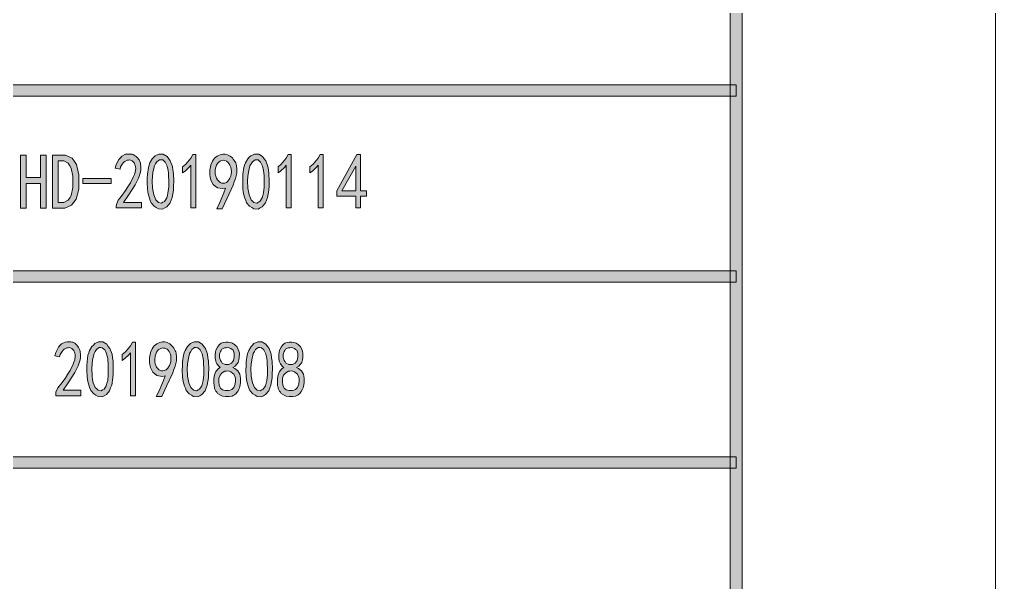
# Model space of a CAD drawing. Header units: millimetres. Extents: x 805 to 6044844, y 120 to 7887884.
# Drawn here: x 6039199 to 6044844, y 7805423 to 7808677 of the extents above; entities that cross this region are included whole.
import ezdxf

# ---------------------------------------------------------------- set-up
doc = ezdxf.new("R2010")
doc.units = ezdxf.units.MM

msp = doc.modelspace()

# ---------------------------------------------------------------- hatches: boundary and pattern name
h = msp.add_hatch(color=0)
h.dxf.hatch_style = 2
h.paths.add_polyline_path([(6043378.9, 7800256.9), (6043309.1, 7800327.2), (6043309.1, 7886349.6), (6043378.9, 7886419.9)])
h = msp.add_hatch(color=0)
h.dxf.hatch_style = 2
h.paths.add_polyline_path([(6043344, 7808299.1), (6043344, 7808234.1), (6035838.5, 7808234.1), (6035838.5, 7808299.1)])
h = msp.add_hatch(color=0)
h.dxf.hatch_style = 2
h.paths.add_polyline_path([(6039353.3, 7807585.8), (6039320, 7807585.8), (6039320, 7807729.7), (6039238.4, 7807729.7), (6039238.4, 7807585.8), (6039205.1, 7807585.8), (6039205.1, 7807892.8), (6039238.4, 7807892.8), (6039238.4, 7807763.5), (6039320, 7807763.5), (6039320, 7807892.8), (6039353.3, 7807892.8)])
h = msp.add_hatch(color=0)
h.paths.add_polyline_path([(6039541.6, 7807738.3), (6039541.6, 7807696.9), (6039527.7, 7807638.4), (6039513.7, 7807620.7), (6039499.2, 7807603), (6039461.7, 7807585.8), (6039438, 7807585.8), (6039389.2, 7807585.8), (6039389.2, 7807892.8), (6039438, 7807892.8), (6039464.3, 7807892.8), (6039503.5, 7807875.1), (6039516.4, 7807856.9), (6039528.7, 7807839.1), (6039541.6, 7807779.6)])
h.paths.add_polyline_path([(6039507.3, 7807738.3), (6039507.3, 7807771.5), (6039498.2, 7807818.2), (6039489.6, 7807831.6), (6039481, 7807845.6), (6039455.2, 7807859), (6039438, 7807859), (6039421.9, 7807859), (6039421.9, 7807619.6), (6039438, 7807619.6), (6039455.2, 7807619.6), (6039481, 7807633.1), (6039489.6, 7807645.9), (6039498.2, 7807658.8), (6039507.3, 7807705)])
h = msp.add_hatch(color=0)
h.dxf.hatch_style = 2
h.paths.add_polyline_path([(6039758.4, 7807594.4), (6039759.5, 7807607.8), (6039769.2, 7807632.5), (6039778.8, 7807643.3), (6039788, 7807654), (6039812.1, 7807687.8), (6039826.1, 7807710.3), (6039840.6, 7807733.4), (6039859.3, 7807768.8), (6039863.6, 7807781.7), (6039867.9, 7807794.1), (6039871.1, 7807815.5), (6039870.1, 7807824.7), (6039869, 7807833.8), (6039862, 7807848.3), (6039856.7, 7807854.2), (6039850.8, 7807860.1), (6039837.3, 7807864.9), (6039829.8, 7807864.4), (6039822.3, 7807863.3), (6039807.8, 7807856.3), (6039800.8, 7807849.9), (6039794.4, 7807843.4), (6039783.7, 7807824.7), (6039780.4, 7807812.3), (6039753.1, 7807817.7), (6039758.4, 7807838.1), (6039773.5, 7807868.1), (6039782.6, 7807877.8), (6039791.2, 7807886.9), (6039812.6, 7807897.6), (6039825, 7807898.2), (6039832, 7807899.3), (6039844.9, 7807898.7), (6039850.8, 7807897.6), (6039856.7, 7807896), (6039868.5, 7807889.6), (6039874.4, 7807884.8), (6039880.3, 7807879.9), (6039890.5, 7807864.9), (6039894.8, 7807855.2), (6039898.5, 7807845.6), (6039901.2, 7807821.4), (6039900.1, 7807807.5), (6039899.1, 7807793.5), (6039888.3, 7807760.3), (6039878.1, 7807740.9), (6039867.9, 7807721.6), (6039829.3, 7807661), (6039800.3, 7807619.6), (6039903.9, 7807619.6), (6039903.9, 7807587.4), (6039758.4, 7807587.4)])
h = msp.add_hatch(color=0)
h.paths.add_polyline_path([(6039938.2, 7807759.2), (6039939.3, 7807782.8), (6039944.7, 7807820.4), (6039949, 7807834.3), (6039953.8, 7807848.3), (6039967.2, 7807871.3), (6039975.8, 7807880.5), (6039984.4, 7807889.6), (6040005.9, 7807898.2), (6040018.2, 7807898.2), (6040030.5, 7807898.2), (6040052.5, 7807885.3), (6040062.2, 7807872.4), (6040071.3, 7807859), (6040083.7, 7807826.3), (6040086.4, 7807806.9), (6040089.6, 7807787.1), (6040091.2, 7807741.5), (6040090.1, 7807715.7), (6040089, 7807690.5), (6040082.1, 7807648.6), (6040075.6, 7807632.5), (6040069.7, 7807616.4), (6040051.5, 7807593.9), (6040039.1, 7807587.4), (6040026.8, 7807581), (6040002.6, 7807582.6), (6039990.3, 7807590.1), (6039977.9, 7807597.6), (6039960.8, 7807618), (6039955.4, 7807630.4), (6039950.6, 7807643.3), (6039943.6, 7807669.6), (6039941.5, 7807683.5), (6039939.3, 7807697.5), (6039937.7, 7807735)])
h.paths.add_polyline_path([(6039968.8, 7807769.9), (6039966.7, 7807745.2), (6039967.7, 7807701.2), (6039971.5, 7807681.9), (6039975.3, 7807662.6), (6039987.1, 7807635.2), (6039995.1, 7807627.2), (6040003.7, 7807619.1), (6040020.3, 7807615.9), (6040028.9, 7807620.7), (6040037.5, 7807625.5), (6040050.4, 7807645.4), (6040054.2, 7807660.4), (6040057.9, 7807674.9), (6040062.2, 7807707.7), (6040062.2, 7807724.8), (6040062.2, 7807742.5), (6040061.1, 7807774.2), (6040060.1, 7807788.7), (6040059, 7807803.2), (6040052.5, 7807829), (6040047.2, 7807840.8), (6040041.8, 7807852.6), (6040027.3, 7807864.9), (6040018.2, 7807864.9), (6040009.1, 7807865.4), (6039993.5, 7807854.2), (6039986.5, 7807842.9), (6039979.6, 7807831.1), (6039971, 7807794.6)])
h = msp.add_hatch(color=0)
h.dxf.hatch_style = 2
h.paths.add_polyline_path([(6040189.9, 7807835.4), (6040180.8, 7807823.6), (6040157.2, 7807801), (6040142.7, 7807790.3), (6040142.7, 7807824.7), (6040160.4, 7807839.7), (6040189.9, 7807875.6), (6040201.7, 7807896.6), (6040218.9, 7807896.6), (6040218.9, 7807587.4), (6040189.9, 7807587.4)])
h = msp.add_hatch(color=0)
h.paths.add_polyline_path([(6040339.7, 7807582.1), (6040355.2, 7807615.4), (6040381, 7807675.5), (6040391.2, 7807702.3), (6040373.5, 7807699.1), (6040343.4, 7807704.4), (6040331.6, 7807714.1), (6040319.8, 7807723.8), (6040305.3, 7807749), (6040302.6, 7807765.6), (6040300.5, 7807781.7), (6040300.5, 7807810.7), (6040303.7, 7807823.6), (6040306.4, 7807837), (6040315.5, 7807858.5), (6040321.4, 7807867.1), (6040327.9, 7807875.6), (6040342.4, 7807887.4), (6040350.9, 7807891.2), (6040359.5, 7807895), (6040375.1, 7807898.2), (6040382.1, 7807898.2), (6040389, 7807898.2), (6040403, 7807895), (6040410, 7807891.2), (6040417, 7807887.4), (6040430.4, 7807876.7), (6040435.7, 7807869.7), (6040441.6, 7807862.2), (6040449.7, 7807847.7), (6040451.8, 7807839.7), (6040454, 7807832.2), (6040456.1, 7807812.3), (6040456.1, 7807800.5), (6040456.1, 7807788.2), (6040448.6, 7807757), (6040441.6, 7807738.3), (6040434.7, 7807719.5), (6040399.2, 7807641.1), (6040371.3, 7807582.1)])
h.paths.add_polyline_path([(6040331.6, 7807783.3), (6040332.7, 7807771.5), (6040340.7, 7807752.2), (6040347.7, 7807744.7), (6040354.2, 7807737.2), (6040369.2, 7807730.2), (6040376.7, 7807731.3), (6040384.8, 7807732.3), (6040397.6, 7807737.7), (6040401.9, 7807742), (6040406.8, 7807746.3), (6040415.9, 7807761.9), (6040420.2, 7807772.6), (6040422.9, 7807786), (6040424.5, 7807809.1), (6040422.9, 7807818.2), (6040421.2, 7807827.9), (6040413.7, 7807843.4), (6040407.8, 7807849.9), (6040401.9, 7807856.3), (6040388.5, 7807862.2), (6040381, 7807862.2), (6040376.7, 7807863.3), (6040366, 7807860.6), (6040359, 7807856.9), (6040352, 7807853.6), (6040341.3, 7807839.1), (6040337.5, 7807828.4), (6040333.2, 7807817.7), (6040330.5, 7807795.1)])
h = msp.add_hatch(color=0)
h.paths.add_polyline_path([(6040490.5, 7807759.2), (6040491, 7807782.8), (6040496.4, 7807820.4), (6040501.2, 7807834.3), (6040506, 7807848.3), (6040519.5, 7807871.3), (6040528, 7807880.5), (6040536.6, 7807889.6), (6040557.6, 7807898.2), (6040570.4, 7807898.2), (6040582.8, 7807898.2), (6040604.8, 7807885.3), (6040614.4, 7807872.4), (6040623.6, 7807859), (6040635.9, 7807826.3), (6040638.6, 7807806.9), (6040641.3, 7807787.1), (6040643.4, 7807741.5), (6040642.4, 7807715.7), (6040641.3, 7807690.5), (6040633.8, 7807648.6), (6040627.9, 7807632.5), (6040622, 7807616.4), (6040603.2, 7807593.9), (6040591.4, 7807587.4), (6040579, 7807581), (6040554.3, 7807582.6), (6040542.5, 7807590.1), (6040530.2, 7807597.6), (6040513, 7807618), (6040507.7, 7807630.4), (6040502.8, 7807643.3), (6040495.3, 7807669.6), (6040493.2, 7807683.5), (6040491, 7807697.5), (6040489.9, 7807735)])
h.paths.add_polyline_path([(6040520.5, 7807769.9), (6040518.4, 7807745.2), (6040520, 7807701.2), (6040523.8, 7807681.9), (6040527, 7807662.6), (6040539.3, 7807635.2), (6040547.4, 7807627.2), (6040555.4, 7807619.1), (6040572.6, 7807615.9), (6040581.2, 7807620.7), (6040589.8, 7807625.5), (6040602.1, 7807645.4), (6040606.4, 7807660.4), (6040610.2, 7807674.9), (6040614.4, 7807707.7), (6040614.4, 7807724.8), (6040614.4, 7807742.5), (6040613.4, 7807774.2), (6040611.8, 7807788.7), (6040610.7, 7807803.2), (6040604.3, 7807829), (6040598.9, 7807840.8), (6040593.5, 7807852.6), (6040579.6, 7807864.9), (6040570.4, 7807864.9), (6040561.3, 7807865.4), (6040545.8, 7807854.2), (6040538.8, 7807842.9), (6040531.8, 7807831.1), (6040522.7, 7807794.6)])
h = msp.add_hatch(color=0)
h.dxf.hatch_style = 2
h.paths.add_polyline_path([(6040742.2, 7807835.4), (6040733.1, 7807823.6), (6040708.9, 7807801), (6040695, 7807790.3), (6040695, 7807824.7), (6040712.7, 7807839.7), (6040742.2, 7807875.6), (6040753.4, 7807896.6), (6040771.2, 7807896.6), (6040771.2, 7807587.4), (6040742.2, 7807587.4)])
h = msp.add_hatch(color=0)
h.dxf.hatch_style = 2
h.paths.add_polyline_path([(6040926.3, 7807835.4), (6040916.6, 7807823.6), (6040893, 7807801), (6040878.5, 7807790.3), (6040878.5, 7807824.7), (6040896.7, 7807839.7), (6040926.3, 7807875.6), (6040937.5, 7807896.6), (6040954.7, 7807896.6), (6040954.7, 7807587.4), (6040926.3, 7807587.4)])
h = msp.add_hatch(color=0)
h.paths.add_polyline_path([(6041144.7, 7807655.6), (6041034.1, 7807655.6), (6041034.1, 7807686.2), (6041150.6, 7807896.6), (6041172.1, 7807896.6), (6041172.1, 7807686.2), (6041206.4, 7807686.2), (6041206.4, 7807655.6), (6041172.1, 7807655.6), (6041172.1, 7807587.4), (6041144.7, 7807587.4)])
h.paths.add_polyline_path([(6041144.7, 7807686.2), (6041144.7, 7807828.4), (6041064.2, 7807686.2)])
h = msp.add_hatch(color=0)
h.dxf.hatch_style = 2
h.paths.add_polyline_path([(6039728.4, 7807729.7), (6039564.7, 7807729.7), (6039564.7, 7807758.1), (6039728.4, 7807758.1)])
h = msp.add_hatch(color=0)
h.dxf.hatch_style = 2
h.paths.add_polyline_path([(6043344, 7807223.6), (6043344, 7807159.2), (6035838.5, 7807159.2), (6035838.5, 7807223.6)])
h = msp.add_hatch(color=0)
h.dxf.hatch_style = 2
h.paths.add_polyline_path([(6039409.6, 7806509.8), (6039410.1, 7806523.2), (6039420.3, 7806547.4), (6039429.5, 7806558.1), (6039439.1, 7806568.8), (6039462.7, 7806602.6), (6039477.2, 7806625.7), (6039491.2, 7806648.3), (6039510, 7806684.2), (6039514.3, 7806696.6), (6039518.5, 7806708.9), (6039521.8, 7806730.9), (6039520.7, 7806739.5), (6039519.6, 7806748.6), (6039513.2, 7806763.6), (6039507.3, 7806769.5), (6039501.4, 7806774.9), (6039488, 7806780.3), (6039480.4, 7806779.2), (6039472.9, 7806778.1), (6039458.4, 7806771.2), (6039452, 7806764.7), (6039445, 7806758.3), (6039434.8, 7806739.5), (6039431.1, 7806727.1), (6039403.7, 7806732.5), (6039409.6, 7806752.9), (6039424.1, 7806783.5), (6039433.2, 7806792.6), (6039442.3, 7806802.3), (6039463.3, 7806812.5), (6039475.6, 7806813.6), (6039482.6, 7806814.1), (6039495.5, 7806813.6), (6039501.4, 7806812.5), (6039507.3, 7806810.9), (6039519.1, 7806805), (6039525, 7806800.1), (6039531.4, 7806794.8), (6039541.1, 7806780.3), (6039545.4, 7806770.1), (6039549.1, 7806760.4), (6039552.4, 7806736.3), (6039551.3, 7806722.9), (6039550.2, 7806708.9), (6039538.9, 7806675.6), (6039528.7, 7806656.3), (6039518.5, 7806637), (6039479.9, 7806576.3), (6039450.9, 7806535), (6039554.5, 7806535), (6039554.5, 7806502.3), (6039409.6, 7806502.3)])
h = msp.add_hatch(color=0)
h.paths.add_polyline_path([(6039589.4, 7806674), (6039589.9, 7806697.6), (6039595.3, 7806735.7), (6039600.1, 7806749.7), (6039604.4, 7806763.6), (6039617.8, 7806786.2), (6039626.4, 7806795.3), (6039635, 7806804.4), (6039656.5, 7806813.6), (6039668.8, 7806813.6), (6039681.7, 7806813.6), (6039703.7, 7806800.1), (6039712.8, 7806787.3), (6039722, 7806774.4), (6039734.3, 7806741.6), (6039737.5, 7806721.8), (6039740.2, 7806701.9), (6039741.8, 7806656.3), (6039740.7, 7806631.1), (6039739.7, 7806605.3), (6039732.7, 7806563.5), (6039726.2, 7806547.4), (6039720.3, 7806531.3), (6039702.1, 7806508.7), (6039689.7, 7806502.3), (6039677.4, 7806496.4), (6039653.3, 7806497.4), (6039640.9, 7806505), (6039628.6, 7806513), (6039611.4, 7806532.9), (6039606.6, 7806545.7), (6039601.2, 7806558.1), (6039594.2, 7806584.4), (6039592.1, 7806598.3), (6039589.9, 7806612.3), (6039588.3, 7806650.4)])
h.paths.add_polyline_path([(6039619.4, 7806684.7), (6039617.3, 7806660.1), (6039618.9, 7806616.1), (6039622.1, 7806596.7), (6039625.9, 7806577.4), (6039637.7, 7806550), (6039645.7, 7806542), (6039654.3, 7806533.9), (6039671, 7806530.7), (6039679.6, 7806535.6), (6039688.1, 7806540.4), (6039701, 7806560.2), (6039704.8, 7806575.3), (6039709.1, 7806590.3), (6039712.8, 7806622.5), (6039712.8, 7806639.7), (6039712.8, 7806657.4), (6039711.8, 7806689.6), (6039710.7, 7806703.5), (6039709.6, 7806718), (6039703.2, 7806744.3), (6039697.8, 7806755.6), (6039692.4, 7806767.4), (6039677.9, 7806779.7), (6039668.8, 7806780.3), (6039660.2, 7806780.8), (6039644.1, 7806769.5), (6039637.2, 7806757.7), (6039630.7, 7806745.9), (6039621.6, 7806709.4)])
h = msp.add_hatch(color=0)
h.dxf.hatch_style = 2
h.paths.add_polyline_path([(6039840.6, 7806750.2), (6039831.4, 7806739), (6039807.8, 7806716.4), (6039793.3, 7806705.7), (6039793.3, 7806739.5), (6039811.6, 7806755.1), (6039840.6, 7806791), (6039852.4, 7806811.4), (6039869.5, 7806811.4), (6039869.5, 7806502.3), (6039840.6, 7806502.3)])
h = msp.add_hatch(color=0)
h.paths.add_polyline_path([(6039990.3, 7806496.9), (6040006.4, 7806530.2), (6040032.2, 7806590.3), (6040042.3, 7806617.7), (6040024.1, 7806613.9), (6039994, 7806619.8), (6039982.2, 7806628.9), (6039970.4, 7806638.6), (6039955.9, 7806664.4), (6039953.8, 7806680.5), (6039951.1, 7806696.6), (6039951.6, 7806725.5), (6039954.3, 7806739), (6039957, 7806751.8), (6039966.1, 7806773.3), (6039972.6, 7806781.9), (6039978.5, 7806790.5), (6039993, 7806802.8), (6040002.1, 7806806), (6040010.7, 7806809.8), (6040025.7, 7806813.6), (6040032.7, 7806813.6), (6040039.7, 7806813.6), (6040053.6, 7806809.8), (6040060.6, 7806806), (6040068.1, 7806802.8), (6040081, 7806791.5), (6040086.9, 7806784.6), (6040092.3, 7806777.6), (6040100.3, 7806762.6), (6040102.5, 7806755.1), (6040104.6, 7806747.5), (6040106.7, 7806727.7), (6040106.7, 7806715.3), (6040106.7, 7806703.5), (6040099.8, 7806672.4), (6040092.3, 7806653.6), (6040085.3, 7806634.3), (6040049.9, 7806556.5), (6040022, 7806496.9)])
h.paths.add_polyline_path([(6039982.2, 7806698.2), (6039983.3, 7806686.9), (6039991.4, 7806667.6), (6039998.3, 7806659.5), (6040005.3, 7806652), (6040019.8, 7806645.6), (6040027.9, 7806646.1), (6040035.4, 7806647.2), (6040048.3, 7806652.5), (6040053.1, 7806656.8), (6040057.4, 7806661.7), (6040066.5, 7806676.7), (6040070.8, 7806687.4), (6040073.5, 7806700.8), (6040075.1, 7806723.9), (6040073.5, 7806733.6), (6040072.4, 7806742.7), (6040064.9, 7806758.3), (6040058.4, 7806764.7), (6040052.5, 7806771.2), (6040039.1, 7806777.6), (6040032.2, 7806777.6), (6040027.9, 7806778.1), (6040016.6, 7806775.4), (6040009.6, 7806772.2), (6040003.2, 7806768.5), (6039991.9, 7806754), (6039988.1, 7806743.2), (6039984.4, 7806732.5), (6039981.2, 7806710)])
h = msp.add_hatch(color=0)
h.paths.add_polyline_path([(6040141.1, 7806674), (6040142.2, 7806697.6), (6040147.5, 7806735.7), (6040151.8, 7806749.7), (6040156.7, 7806763.6), (6040170.1, 7806786.2), (6040178.7, 7806795.3), (6040187.3, 7806804.4), (6040208.7, 7806813.6), (6040221.1, 7806813.6), (6040233.9, 7806813.6), (6040255.4, 7806800.1), (6040265.1, 7806787.3), (6040274.2, 7806774.4), (6040286.5, 7806741.6), (6040289.2, 7806721.8), (6040292.4, 7806701.9), (6040294.1, 7806656.3), (6040293, 7806631.1), (6040291.9, 7806605.3), (6040284.9, 7806563.5), (6040278.5, 7806547.4), (6040272.6, 7806531.3), (6040254.3, 7806508.7), (6040242, 7806502.3), (6040229.6, 7806496.4), (6040205.5, 7806497.4), (6040193.2, 7806505), (6040180.8, 7806513), (6040163.6, 7806532.9), (6040158.8, 7806545.7), (6040153.4, 7806558.1), (6040146.5, 7806584.4), (6040144.3, 7806598.3), (6040142.2, 7806612.3), (6040140.6, 7806650.4)])
h.paths.add_polyline_path([(6040171.7, 7806684.7), (6040169.5, 7806660.1), (6040170.6, 7806616.1), (6040174.4, 7806596.7), (6040178.1, 7806577.4), (6040189.9, 7806550), (6040198, 7806542), (6040206.6, 7806533.9), (6040223.2, 7806530.7), (6040231.8, 7806535.6), (6040240.4, 7806540.4), (6040253.3, 7806560.2), (6040257, 7806575.3), (6040260.8, 7806590.3), (6040265.1, 7806622.5), (6040265.1, 7806639.7), (6040265.1, 7806657.4), (6040264, 7806689.6), (6040262.9, 7806703.5), (6040261.9, 7806718), (6040255.4, 7806744.3), (6040250, 7806755.6), (6040244.7, 7806767.4), (6040230.2, 7806779.7), (6040221.1, 7806780.3), (6040211.9, 7806780.8), (6040196.4, 7806769.5), (6040189.4, 7806757.7), (6040182.4, 7806745.9), (6040173.8, 7806709.4)])
h = msp.add_hatch(color=0)
h.paths.add_polyline_path([(6040322.5, 7806590.3), (6040322.5, 7806601), (6040326.8, 7806622.5), (6040331.1, 7806632.7), (6040335.4, 7806642.9), (6040349.9, 7806659.5), (6040360.1, 7806666), (6040351.5, 7806672.4), (6040339.7, 7806686.4), (6040337, 7806693.9), (6040333.8, 7806701.4), (6040330.5, 7806719.1), (6040330.5, 7806728.8), (6040330, 7806739), (6040332.2, 7806755.6), (6040334.8, 7806763.1), (6040337, 7806770.1), (6040344.5, 7806783.5), (6040349.9, 7806789.9), (6040354.7, 7806796.4), (6040366, 7806805), (6040371.9, 7806807.1), (6040378.3, 7806809.3), (6040391.7, 7806811.4), (6040398.7, 7806811.4), (6040405.7, 7806811.4), (6040418.6, 7806809.8), (6040424.5, 7806808.2), (6040430.4, 7806806), (6040442.7, 7806798.5), (6040449.2, 7806792.6), (6040455.6, 7806786.7), (6040464.7, 7806770.1), (6040467.9, 7806759.3), (6040470.6, 7806748.6), (6040470.1, 7806723.4), (6040466.9, 7806708.9), (6040463.6, 7806694.9), (6040447, 7806672.4), (6040433.1, 7806664.4), (6040445.4, 7806659.5), (6040462.6, 7806645.6), (6040467.9, 7806636.4), (6040472.8, 7806626.8), (6040477.6, 7806603.7), (6040477.6, 7806590.3), (6040477.6, 7806576.9), (6040474.4, 7806555.4), (6040471.2, 7806547.4), (6040467.9, 7806539.3), (6040461, 7806525.9), (6040456.7, 7806520.5), (6040452.9, 7806515.2), (6040442.2, 7806506.6), (6040435.2, 7806503.4), (6040428.8, 7806500.1), (6040411, 7806496.9), (6040400.9, 7806496.9), (6040390.7, 7806496.9), (6040372.4, 7806500.1), (6040364.9, 7806503.4), (6040357.4, 7806506.6), (6040344.5, 7806515.7), (6040339.7, 7806522.1), (6040334.8, 7806528.6), (6040327.9, 7806543.1), (6040326.3, 7806551.7), (6040324.1, 7806560.2), (6040322.5, 7806579.6)])
h.paths.add_polyline_path([(6040352, 7806592.4), (6040351.5, 7806581.7), (6040354.7, 7806562.4), (6040357.9, 7806554.3), (6040361.1, 7806546.3), (6040372.9, 7806536.1), (6040381.5, 7806533.9), (6040390.1, 7806531.8), (6040407.8, 7806532.3), (6040417.5, 7806535), (6040426.6, 7806537.7), (6040439.5, 7806550), (6040443.2, 7806559.7), (6040447, 7806569.9), (6040449.2, 7806589.8), (6040448.1, 7806599.4), (6040447, 7806609.6), (6040438.4, 7806626.3), (6040430.4, 7806632.7), (6040422.3, 7806639.7), (6040405.1, 7806645.6), (6040396, 7806644.5), (6040386.4, 7806643.4), (6040370.8, 7806635.4), (6040364.9, 7806628.4), (6040359, 7806620.9), (6040352.5, 7806603.2)])
h.paths.add_polyline_path([(6040356.8, 7806732.5), (6040356.8, 7806723.4), (6040362.2, 7806706.2), (6040367, 7806698.2), (6040371.9, 7806690.1), (6040388, 7806682.1), (6040398.7, 7806682.1), (6040409.4, 7806682.1), (6040425.5, 7806690.1), (6040430.9, 7806698.2), (6040436.3, 7806706.2), (6040441.6, 7806725.5), (6040441.1, 7806736.8), (6040440.6, 7806748.1), (6040434.1, 7806764.7), (6040428.2, 7806770.1), (6040422.3, 7806775.4), (6040405.7, 7806780.3), (6040394.9, 7806779.2), (6040384.8, 7806778.1), (6040369.7, 7806770.6), (6040365.4, 7806764.2), (6040361.1, 7806757.2), (6040356.8, 7806741.6)])
h = msp.add_hatch(color=0)
h.paths.add_polyline_path([(6040509.3, 7806674), (6040510.3, 7806697.6), (6040515.7, 7806735.7), (6040520, 7806749.7), (6040524.8, 7806763.6), (6040538.2, 7806786.2), (6040546.8, 7806795.3), (6040555.4, 7806804.4), (6040576.9, 7806813.6), (6040589.2, 7806813.6), (6040601.6, 7806813.6), (6040623.6, 7806800.1), (6040633.2, 7806787.3), (6040642.4, 7806774.4), (6040654.7, 7806741.6), (6040657.4, 7806721.8), (6040660.6, 7806701.9), (6040662.2, 7806656.3), (6040661.1, 7806631.1), (6040660.1, 7806605.3), (6040653.1, 7806563.5), (6040646.7, 7806547.4), (6040640.7, 7806531.3), (6040622.5, 7806508.7), (6040610.2, 7806502.3), (6040597.8, 7806496.4), (6040573.1, 7806497.4), (6040561.3, 7806505), (6040549, 7806513), (6040531.8, 7806532.9), (6040526.4, 7806545.7), (6040521.6, 7806558.1), (6040514.6, 7806584.4), (6040512.5, 7806598.3), (6040510.3, 7806612.3), (6040508.7, 7806650.4)])
h.paths.add_polyline_path([(6040539.9, 7806684.7), (6040537.7, 7806660.1), (6040538.8, 7806616.1), (6040542.5, 7806596.7), (6040546.3, 7806577.4), (6040558.1, 7806550), (6040566.1, 7806542), (6040574.2, 7806533.9), (6040591.4, 7806530.7), (6040600, 7806535.6), (6040608.5, 7806540.4), (6040621.4, 7806560.2), (6040625.2, 7806575.3), (6040628.9, 7806590.3), (6040633.2, 7806622.5), (6040633.2, 7806639.7), (6040633.2, 7806657.4), (6040632.2, 7806689.6), (6040631.1, 7806703.5), (6040630, 7806718), (6040623.6, 7806744.3), (6040618.2, 7806755.6), (6040612.3, 7806767.4), (6040598.3, 7806779.7), (6040589.2, 7806780.3), (6040580.1, 7806780.8), (6040564.5, 7806769.5), (6040557.6, 7806757.7), (6040550.6, 7806745.9), (6040542, 7806709.4)])
h = msp.add_hatch(color=0)
h.paths.add_polyline_path([(6040690.7, 7806590.3), (6040690.7, 7806601), (6040695, 7806622.5), (6040699.2, 7806632.7), (6040703.5, 7806642.9), (6040718, 7806659.5), (6040728.2, 7806666), (6040719.1, 7806672.4), (6040707.8, 7806686.4), (6040705.1, 7806693.9), (6040701.9, 7806701.4), (6040698.7, 7806719.1), (6040698.7, 7806728.8), (6040698.2, 7806739), (6040700.3, 7806755.6), (6040703, 7806763.1), (6040705.1, 7806770.1), (6040712.7, 7806783.5), (6040718, 7806789.9), (6040722.9, 7806796.4), (6040734.1, 7806805), (6040740, 7806807.1), (6040746.5, 7806809.3), (6040759.4, 7806811.4), (6040766.9, 7806811.4), (6040773.8, 7806811.4), (6040786.7, 7806809.8), (6040792.6, 7806808.2), (6040798.5, 7806806), (6040810.9, 7806798.5), (6040817.3, 7806792.6), (6040823.8, 7806786.7), (6040832.9, 7806770.1), (6040835.6, 7806759.3), (6040838.8, 7806748.6), (6040838.2, 7806723.4), (6040835, 7806708.9), (6040831.8, 7806694.9), (6040815.2, 7806672.4), (6040801.2, 7806664.4), (6040813.6, 7806659.5), (6040830.7, 7806645.6), (6040835.6, 7806636.4), (6040840.9, 7806626.8), (6040845.8, 7806603.7), (6040845.8, 7806590.3), (6040845.8, 7806576.9), (6040842.5, 7806555.4), (6040839.3, 7806547.4), (6040836.1, 7806539.3), (6040829.1, 7806525.9), (6040824.8, 7806520.5), (6040821.1, 7806515.2), (6040810.3, 7806506.6), (6040803.4, 7806503.4), (6040796.4, 7806500.1), (6040779.2, 7806496.9), (6040769, 7806496.9), (6040758.3, 7806496.9), (6040740.6, 7806500.1), (6040733.1, 7806503.4), (6040725.5, 7806506.6), (6040712.7, 7806515.7), (6040707.8, 7806522.1), (6040703, 7806528.6), (6040696, 7806543.1), (6040694.4, 7806551.7), (6040692.3, 7806560.2), (6040690.7, 7806579.6)])
h.paths.add_polyline_path([(6040720.2, 7806592.4), (6040719.6, 7806581.7), (6040722.3, 7806562.4), (6040725.5, 7806554.3), (6040729.3, 7806546.3), (6040741.1, 7806536.1), (6040749.7, 7806533.9), (6040758.3, 7806531.8), (6040776, 7806532.3), (6040785.7, 7806535), (6040794.8, 7806537.7), (6040807.7, 7806550), (6040811.4, 7806559.7), (6040815.2, 7806569.9), (6040817.3, 7806589.8), (6040816.2, 7806599.4), (6040815.2, 7806609.6), (6040806.6, 7806626.3), (6040798.5, 7806632.7), (6040790.5, 7806639.7), (6040773.3, 7806645.6), (6040763.6, 7806644.5), (6040754.5, 7806643.4), (6040739, 7806635.4), (6040733.1, 7806628.4), (6040726.6, 7806620.9), (6040720.2, 7806603.2)])
h.paths.add_polyline_path([(6040725, 7806732.5), (6040725, 7806723.4), (6040730.4, 7806706.2), (6040735.2, 7806698.2), (6040740, 7806690.1), (6040756.1, 7806682.1), (6040766.9, 7806682.1), (6040777.6, 7806682.1), (6040793.7, 7806690.1), (6040799.1, 7806698.2), (6040804.4, 7806706.2), (6040809.8, 7806725.5), (6040809.3, 7806736.8), (6040808.7, 7806748.1), (6040802.3, 7806764.7), (6040796.4, 7806770.1), (6040789.9, 7806775.4), (6040773.8, 7806780.3), (6040763.1, 7806779.2), (6040752.9, 7806778.1), (6040737.9, 7806770.6), (6040733.6, 7806764.2), (6040729.3, 7806757.2), (6040725, 7806741.6)])
h = msp.add_hatch(color=0)
h.dxf.hatch_style = 2
h.paths.add_polyline_path([(6043344, 7806148.1), (6043344, 7806083.7), (6035838.5, 7806083.7), (6035838.5, 7806148.1)])

# ---------------------------------------------------------------- linework, layer by layer
at = {"color": 0, "lineweight": 0}
for points in [[(5918704.9, 7798792.3), (5918704.9, 7887884.5), (6044844, 7887884.5), (6044844, 7798792.3)], [(6043378.9, 7800256.9), (6043309.1, 7800327.2), (6043309.1, 7886349.6), (6043378.9, 7886419.9)], [(6043344, 7808299.1), (6043344, 7808234.1), (6035838.5, 7808234.1), (6035838.5, 7808299.1)], [(6039353.3, 7807585.8), (6039320, 7807585.8), (6039320, 7807729.7), (6039238.4, 7807729.7), (6039238.4, 7807585.8), (6039205.1, 7807585.8), (6039205.1, 7807892.8), (6039238.4, 7807892.8), (6039238.4, 7807763.5), (6039320, 7807763.5), (6039320, 7807892.8), (6039353.3, 7807892.8)], [(6039541.6, 7807738.3), (6039541.6, 7807696.9), (6039527.7, 7807638.4), (6039513.7, 7807620.7), (6039499.2, 7807603), (6039461.7, 7807585.8), (6039438, 7807585.8), (6039389.2, 7807585.8), (6039389.2, 7807892.8), (6039438, 7807892.8), (6039464.3, 7807892.8), (6039503.5, 7807875.1), (6039516.4, 7807856.9), (6039528.7, 7807839.1), (6039541.6, 7807779.6)], [(6039758.4, 7807594.4), (6039759.5, 7807607.8), (6039769.2, 7807632.5), (6039778.8, 7807643.3), (6039788, 7807654), (6039812.1, 7807687.8), (6039826.1, 7807710.3), (6039840.6, 7807733.4), (6039859.3, 7807768.8), (6039863.6, 7807781.7), (6039867.9, 7807794.1), (6039871.1, 7807815.5), (6039870.1, 7807824.7), (6039869, 7807833.8), (6039862, 7807848.3), (6039856.7, 7807854.2), (6039850.8, 7807860.1), (6039837.3, 7807864.9), (6039829.8, 7807864.4), (6039822.3, 7807863.3), (6039807.8, 7807856.3), (6039800.8, 7807849.9), (6039794.4, 7807843.4), (6039783.7, 7807824.7), (6039780.4, 7807812.3), (6039753.1, 7807817.7), (6039758.4, 7807838.1), (6039773.5, 7807868.1), (6039782.6, 7807877.8), (6039791.2, 7807886.9), (6039812.6, 7807897.6), (6039825, 7807898.2), (6039832, 7807899.3), (6039844.9, 7807898.7), (6039850.8, 7807897.6), (6039856.7, 7807896), (6039868.5, 7807889.6), (6039874.4, 7807884.8), (6039880.3, 7807879.9), (6039890.5, 7807864.9), (6039894.8, 7807855.2), (6039898.5, 7807845.6), (6039901.2, 7807821.4), (6039900.1, 7807807.5), (6039899.1, 7807793.5), (6039888.3, 7807760.3), (6039878.1, 7807740.9), (6039867.9, 7807721.6), (6039829.3, 7807661), (6039800.3, 7807619.6), (6039903.9, 7807619.6), (6039903.9, 7807587.4), (6039758.4, 7807587.4)], [(6039938.2, 7807759.2), (6039939.3, 7807782.8), (6039944.7, 7807820.4), (6039949, 7807834.3), (6039953.8, 7807848.3), (6039967.2, 7807871.3), (6039975.8, 7807880.5), (6039984.4, 7807889.6), (6040005.9, 7807898.2), (6040018.2, 7807898.2), (6040030.5, 7807898.2), (6040052.5, 7807885.3), (6040062.2, 7807872.4), (6040071.3, 7807859), (6040083.7, 7807826.3), (6040086.4, 7807806.9), (6040089.6, 7807787.1), (6040091.2, 7807741.5), (6040090.1, 7807715.7), (6040089, 7807690.5), (6040082.1, 7807648.6), (6040075.6, 7807632.5), (6040069.7, 7807616.4), (6040051.5, 7807593.9), (6040039.1, 7807587.4), (6040026.8, 7807581), (6040002.6, 7807582.6), (6039990.3, 7807590.1), (6039977.9, 7807597.6), (6039960.8, 7807618), (6039955.4, 7807630.4), (6039950.6, 7807643.3), (6039943.6, 7807669.6), (6039941.5, 7807683.5), (6039939.3, 7807697.5), (6039937.7, 7807735)], [(6040189.9, 7807835.4), (6040180.8, 7807823.6), (6040157.2, 7807801), (6040142.7, 7807790.3), (6040142.7, 7807824.7), (6040160.4, 7807839.7), (6040189.9, 7807875.6), (6040201.7, 7807896.6), (6040218.9, 7807896.6), (6040218.9, 7807587.4), (6040189.9, 7807587.4)], [(6040339.7, 7807582.1), (6040355.2, 7807615.4), (6040381, 7807675.5), (6040391.2, 7807702.3), (6040373.5, 7807699.1), (6040343.4, 7807704.4), (6040331.6, 7807714.1), (6040319.8, 7807723.8), (6040305.3, 7807749), (6040302.6, 7807765.6), (6040300.5, 7807781.7), (6040300.5, 7807810.7), (6040303.7, 7807823.6), (6040306.4, 7807837), (6040315.5, 7807858.5), (6040321.4, 7807867.1), (6040327.9, 7807875.6), (6040342.4, 7807887.4), (6040350.9, 7807891.2), (6040359.5, 7807895), (6040375.1, 7807898.2), (6040382.1, 7807898.2), (6040389, 7807898.2), (6040403, 7807895), (6040410, 7807891.2), (6040417, 7807887.4), (6040430.4, 7807876.7), (6040435.7, 7807869.7), (6040441.6, 7807862.2), (6040449.7, 7807847.7), (6040451.8, 7807839.7), (6040454, 7807832.2), (6040456.1, 7807812.3), (6040456.1, 7807800.5), (6040456.1, 7807788.2), (6040448.6, 7807757), (6040441.6, 7807738.3), (6040434.7, 7807719.5), (6040399.2, 7807641.1), (6040371.3, 7807582.1)], [(6040490.5, 7807759.2), (6040491, 7807782.8), (6040496.4, 7807820.4), (6040501.2, 7807834.3), (6040506, 7807848.3), (6040519.5, 7807871.3), (6040528, 7807880.5), (6040536.6, 7807889.6), (6040557.6, 7807898.2), (6040570.4, 7807898.2), (6040582.8, 7807898.2), (6040604.8, 7807885.3), (6040614.4, 7807872.4), (6040623.6, 7807859), (6040635.9, 7807826.3), (6040638.6, 7807806.9), (6040641.3, 7807787.1), (6040643.4, 7807741.5), (6040642.4, 7807715.7), (6040641.3, 7807690.5), (6040633.8, 7807648.6), (6040627.9, 7807632.5), (6040622, 7807616.4), (6040603.2, 7807593.9), (6040591.4, 7807587.4), (6040579, 7807581), (6040554.3, 7807582.6), (6040542.5, 7807590.1), (6040530.2, 7807597.6), (6040513, 7807618), (6040507.7, 7807630.4), (6040502.8, 7807643.3), (6040495.3, 7807669.6), (6040493.2, 7807683.5), (6040491, 7807697.5), (6040489.9, 7807735)], [(6040742.2, 7807835.4), (6040733.1, 7807823.6), (6040708.9, 7807801), (6040695, 7807790.3), (6040695, 7807824.7), (6040712.7, 7807839.7), (6040742.2, 7807875.6), (6040753.4, 7807896.6), (6040771.2, 7807896.6), (6040771.2, 7807587.4), (6040742.2, 7807587.4)], [(6040926.3, 7807835.4), (6040916.6, 7807823.6), (6040893, 7807801), (6040878.5, 7807790.3), (6040878.5, 7807824.7), (6040896.7, 7807839.7), (6040926.3, 7807875.6), (6040937.5, 7807896.6), (6040954.7, 7807896.6), (6040954.7, 7807587.4), (6040926.3, 7807587.4)], [(6041144.7, 7807655.6), (6041034.1, 7807655.6), (6041034.1, 7807686.2), (6041150.6, 7807896.6), (6041172.1, 7807896.6), (6041172.1, 7807686.2), (6041206.4, 7807686.2), (6041206.4, 7807655.6), (6041172.1, 7807655.6), (6041172.1, 7807587.4), (6041144.7, 7807587.4)], [(6039507.3, 7807738.3), (6039507.3, 7807771.5), (6039498.2, 7807818.2), (6039489.6, 7807831.6), (6039481, 7807845.6), (6039455.2, 7807859), (6039438, 7807859), (6039421.9, 7807859), (6039421.9, 7807619.6), (6039438, 7807619.6), (6039455.2, 7807619.6), (6039481, 7807633.1), (6039489.6, 7807645.9), (6039498.2, 7807658.8), (6039507.3, 7807705)], [(6039968.8, 7807769.9), (6039966.7, 7807745.2), (6039967.7, 7807701.2), (6039971.5, 7807681.9), (6039975.3, 7807662.6), (6039987.1, 7807635.2), (6039995.1, 7807627.2), (6040003.7, 7807619.1), (6040020.3, 7807615.9), (6040028.9, 7807620.7), (6040037.5, 7807625.5), (6040050.4, 7807645.4), (6040054.2, 7807660.4), (6040057.9, 7807674.9), (6040062.2, 7807707.7), (6040062.2, 7807724.8), (6040062.2, 7807742.5), (6040061.1, 7807774.2), (6040060.1, 7807788.7), (6040059, 7807803.2), (6040052.5, 7807829), (6040047.2, 7807840.8), (6040041.8, 7807852.6), (6040027.3, 7807864.9), (6040018.2, 7807864.9), (6040009.1, 7807865.4), (6039993.5, 7807854.2), (6039986.5, 7807842.9), (6039979.6, 7807831.1), (6039971, 7807794.6)], [(6040520.5, 7807769.9), (6040518.4, 7807745.2), (6040520, 7807701.2), (6040523.8, 7807681.9), (6040527, 7807662.6), (6040539.3, 7807635.2), (6040547.4, 7807627.2), (6040555.4, 7807619.1), (6040572.6, 7807615.9), (6040581.2, 7807620.7), (6040589.8, 7807625.5), (6040602.1, 7807645.4), (6040606.4, 7807660.4), (6040610.2, 7807674.9), (6040614.4, 7807707.7), (6040614.4, 7807724.8), (6040614.4, 7807742.5), (6040613.4, 7807774.2), (6040611.8, 7807788.7), (6040610.7, 7807803.2), (6040604.3, 7807829), (6040598.9, 7807840.8), (6040593.5, 7807852.6), (6040579.6, 7807864.9), (6040570.4, 7807864.9), (6040561.3, 7807865.4), (6040545.8, 7807854.2), (6040538.8, 7807842.9), (6040531.8, 7807831.1), (6040522.7, 7807794.6)], [(6041144.7, 7807686.2), (6041144.7, 7807828.4), (6041064.2, 7807686.2)], [(6039728.4, 7807729.7), (6039564.7, 7807729.7), (6039564.7, 7807758.1), (6039728.4, 7807758.1)], [(6043344, 7807223.6), (6043344, 7807159.2), (6035838.5, 7807159.2), (6035838.5, 7807223.6)], [(6039409.6, 7806509.8), (6039410.1, 7806523.2), (6039420.3, 7806547.4), (6039429.5, 7806558.1), (6039439.1, 7806568.8), (6039462.7, 7806602.6), (6039477.2, 7806625.7), (6039491.2, 7806648.3), (6039510, 7806684.2), (6039514.3, 7806696.6), (6039518.5, 7806708.9), (6039521.8, 7806730.9), (6039520.7, 7806739.5), (6039519.6, 7806748.6), (6039513.2, 7806763.6), (6039507.3, 7806769.5), (6039501.4, 7806774.9), (6039488, 7806780.3), (6039480.4, 7806779.2), (6039472.9, 7806778.1), (6039458.4, 7806771.2), (6039452, 7806764.7), (6039445, 7806758.3), (6039434.8, 7806739.5), (6039431.1, 7806727.1), (6039403.7, 7806732.5), (6039409.6, 7806752.9), (6039424.1, 7806783.5), (6039433.2, 7806792.6), (6039442.3, 7806802.3), (6039463.3, 7806812.5), (6039475.6, 7806813.6), (6039482.6, 7806814.1), (6039495.5, 7806813.6), (6039501.4, 7806812.5), (6039507.3, 7806810.9), (6039519.1, 7806805), (6039525, 7806800.1), (6039531.4, 7806794.8), (6039541.1, 7806780.3), (6039545.4, 7806770.1), (6039549.1, 7806760.4), (6039552.4, 7806736.3), (6039551.3, 7806722.9), (6039550.2, 7806708.9), (6039538.9, 7806675.6), (6039528.7, 7806656.3), (6039518.5, 7806637), (6039479.9, 7806576.3), (6039450.9, 7806535), (6039554.5, 7806535), (6039554.5, 7806502.3), (6039409.6, 7806502.3)], [(6039589.4, 7806674), (6039589.9, 7806697.6), (6039595.3, 7806735.7), (6039600.1, 7806749.7), (6039604.4, 7806763.6), (6039617.8, 7806786.2), (6039626.4, 7806795.3), (6039635, 7806804.4), (6039656.5, 7806813.6), (6039668.8, 7806813.6), (6039681.7, 7806813.6), (6039703.7, 7806800.1), (6039712.8, 7806787.3), (6039722, 7806774.4), (6039734.3, 7806741.6), (6039737.5, 7806721.8), (6039740.2, 7806701.9), (6039741.8, 7806656.3), (6039740.7, 7806631.1), (6039739.7, 7806605.3), (6039732.7, 7806563.5), (6039726.2, 7806547.4), (6039720.3, 7806531.3), (6039702.1, 7806508.7), (6039689.7, 7806502.3), (6039677.4, 7806496.4), (6039653.3, 7806497.4), (6039640.9, 7806505), (6039628.6, 7806513), (6039611.4, 7806532.9), (6039606.6, 7806545.7), (6039601.2, 7806558.1), (6039594.2, 7806584.4), (6039592.1, 7806598.3), (6039589.9, 7806612.3), (6039588.3, 7806650.4)], [(6039619.4, 7806684.7), (6039617.3, 7806660.1), (6039618.9, 7806616.1), (6039622.1, 7806596.7), (6039625.9, 7806577.4), (6039637.7, 7806550), (6039645.7, 7806542), (6039654.3, 7806533.9), (6039671, 7806530.7), (6039679.6, 7806535.6), (6039688.1, 7806540.4), (6039701, 7806560.2), (6039704.8, 7806575.3), (6039709.1, 7806590.3), (6039712.8, 7806622.5), (6039712.8, 7806639.7), (6039712.8, 7806657.4), (6039711.8, 7806689.6), (6039710.7, 7806703.5), (6039709.6, 7806718), (6039703.2, 7806744.3), (6039697.8, 7806755.6), (6039692.4, 7806767.4), (6039677.9, 7806779.7), (6039668.8, 7806780.3), (6039660.2, 7806780.8), (6039644.1, 7806769.5), (6039637.2, 7806757.7), (6039630.7, 7806745.9), (6039621.6, 7806709.4)], [(6039840.6, 7806750.2), (6039831.4, 7806739), (6039807.8, 7806716.4), (6039793.3, 7806705.7), (6039793.3, 7806739.5), (6039811.6, 7806755.1), (6039840.6, 7806791), (6039852.4, 7806811.4), (6039869.5, 7806811.4), (6039869.5, 7806502.3), (6039840.6, 7806502.3)], [(6039990.3, 7806496.9), (6040006.4, 7806530.2), (6040032.2, 7806590.3), (6040042.3, 7806617.7), (6040024.1, 7806613.9), (6039994, 7806619.8), (6039982.2, 7806628.9), (6039970.4, 7806638.6), (6039955.9, 7806664.4), (6039953.8, 7806680.5), (6039951.1, 7806696.6), (6039951.6, 7806725.5), (6039954.3, 7806739), (6039957, 7806751.8), (6039966.1, 7806773.3), (6039972.6, 7806781.9), (6039978.5, 7806790.5), (6039993, 7806802.8), (6040002.1, 7806806), (6040010.7, 7806809.8), (6040025.7, 7806813.6), (6040032.7, 7806813.6), (6040039.7, 7806813.6), (6040053.6, 7806809.8), (6040060.6, 7806806), (6040068.1, 7806802.8), (6040081, 7806791.5), (6040086.9, 7806784.6), (6040092.3, 7806777.6), (6040100.3, 7806762.6), (6040102.5, 7806755.1), (6040104.6, 7806747.5), (6040106.7, 7806727.7), (6040106.7, 7806715.3), (6040106.7, 7806703.5), (6040099.8, 7806672.4), (6040092.3, 7806653.6), (6040085.3, 7806634.3), (6040049.9, 7806556.5), (6040022, 7806496.9)], [(6039982.2, 7806698.2), (6039983.3, 7806686.9), (6039991.4, 7806667.6), (6039998.3, 7806659.5), (6040005.3, 7806652), (6040019.8, 7806645.6), (6040027.9, 7806646.1), (6040035.4, 7806647.2), (6040048.3, 7806652.5), (6040053.1, 7806656.8), (6040057.4, 7806661.7), (6040066.5, 7806676.7), (6040070.8, 7806687.4), (6040073.5, 7806700.8), (6040075.1, 7806723.9), (6040073.5, 7806733.6), (6040072.4, 7806742.7), (6040064.9, 7806758.3), (6040058.4, 7806764.7), (6040052.5, 7806771.2), (6040039.1, 7806777.6), (6040032.2, 7806777.6), (6040027.9, 7806778.1), (6040016.6, 7806775.4), (6040009.6, 7806772.2), (6040003.2, 7806768.5), (6039991.9, 7806754), (6039988.1, 7806743.2), (6039984.4, 7806732.5), (6039981.2, 7806710)], [(6040141.1, 7806674), (6040142.2, 7806697.6), (6040147.5, 7806735.7), (6040151.8, 7806749.7), (6040156.7, 7806763.6), (6040170.1, 7806786.2), (6040178.7, 7806795.3), (6040187.3, 7806804.4), (6040208.7, 7806813.6), (6040221.1, 7806813.6), (6040233.9, 7806813.6), (6040255.4, 7806800.1), (6040265.1, 7806787.3), (6040274.2, 7806774.4), (6040286.5, 7806741.6), (6040289.2, 7806721.8), (6040292.4, 7806701.9), (6040294.1, 7806656.3), (6040293, 7806631.1), (6040291.9, 7806605.3), (6040284.9, 7806563.5), (6040278.5, 7806547.4), (6040272.6, 7806531.3), (6040254.3, 7806508.7), (6040242, 7806502.3), (6040229.6, 7806496.4), (6040205.5, 7806497.4), (6040193.2, 7806505), (6040180.8, 7806513), (6040163.6, 7806532.9), (6040158.8, 7806545.7), (6040153.4, 7806558.1), (6040146.5, 7806584.4), (6040144.3, 7806598.3), (6040142.2, 7806612.3), (6040140.6, 7806650.4)], [(6040171.7, 7806684.7), (6040169.5, 7806660.1), (6040170.6, 7806616.1), (6040174.4, 7806596.7), (6040178.1, 7806577.4), (6040189.9, 7806550), (6040198, 7806542), (6040206.6, 7806533.9), (6040223.2, 7806530.7), (6040231.8, 7806535.6), (6040240.4, 7806540.4), (6040253.3, 7806560.2), (6040257, 7806575.3), (6040260.8, 7806590.3), (6040265.1, 7806622.5), (6040265.1, 7806639.7), (6040265.1, 7806657.4), (6040264, 7806689.6), (6040262.9, 7806703.5), (6040261.9, 7806718), (6040255.4, 7806744.3), (6040250, 7806755.6), (6040244.7, 7806767.4), (6040230.2, 7806779.7), (6040221.1, 7806780.3), (6040211.9, 7806780.8), (6040196.4, 7806769.5), (6040189.4, 7806757.7), (6040182.4, 7806745.9), (6040173.8, 7806709.4)], [(6040322.5, 7806590.3), (6040322.5, 7806601), (6040326.8, 7806622.5), (6040331.1, 7806632.7), (6040335.4, 7806642.9), (6040349.9, 7806659.5), (6040360.1, 7806666), (6040351.5, 7806672.4), (6040339.7, 7806686.4), (6040337, 7806693.9), (6040333.8, 7806701.4), (6040330.5, 7806719.1), (6040330.5, 7806728.8), (6040330, 7806739), (6040332.2, 7806755.6), (6040334.8, 7806763.1), (6040337, 7806770.1), (6040344.5, 7806783.5), (6040349.9, 7806789.9), (6040354.7, 7806796.4), (6040366, 7806805), (6040371.9, 7806807.1), (6040378.3, 7806809.3), (6040391.7, 7806811.4), (6040398.7, 7806811.4), (6040405.7, 7806811.4), (6040418.6, 7806809.8), (6040424.5, 7806808.2), (6040430.4, 7806806), (6040442.7, 7806798.5), (6040449.2, 7806792.6), (6040455.6, 7806786.7), (6040464.7, 7806770.1), (6040467.9, 7806759.3), (6040470.6, 7806748.6), (6040470.1, 7806723.4), (6040466.9, 7806708.9), (6040463.6, 7806694.9), (6040447, 7806672.4), (6040433.1, 7806664.4), (6040445.4, 7806659.5), (6040462.6, 7806645.6), (6040467.9, 7806636.4), (6040472.8, 7806626.8), (6040477.6, 7806603.7), (6040477.6, 7806590.3), (6040477.6, 7806576.9), (6040474.4, 7806555.4), (6040471.2, 7806547.4), (6040467.9, 7806539.3), (6040461, 7806525.9), (6040456.7, 7806520.5), (6040452.9, 7806515.2), (6040442.2, 7806506.6), (6040435.2, 7806503.4), (6040428.8, 7806500.1), (6040411, 7806496.9), (6040400.9, 7806496.9), (6040390.7, 7806496.9), (6040372.4, 7806500.1), (6040364.9, 7806503.4), (6040357.4, 7806506.6), (6040344.5, 7806515.7), (6040339.7, 7806522.1), (6040334.8, 7806528.6), (6040327.9, 7806543.1), (6040326.3, 7806551.7), (6040324.1, 7806560.2), (6040322.5, 7806579.6)], [(6040356.8, 7806732.5), (6040356.8, 7806723.4), (6040362.2, 7806706.2), (6040367, 7806698.2), (6040371.9, 7806690.1), (6040388, 7806682.1), (6040398.7, 7806682.1), (6040409.4, 7806682.1), (6040425.5, 7806690.1), (6040430.9, 7806698.2), (6040436.3, 7806706.2), (6040441.6, 7806725.5), (6040441.1, 7806736.8), (6040440.6, 7806748.1), (6040434.1, 7806764.7), (6040428.2, 7806770.1), (6040422.3, 7806775.4), (6040405.7, 7806780.3), (6040394.9, 7806779.2), (6040384.8, 7806778.1), (6040369.7, 7806770.6), (6040365.4, 7806764.2), (6040361.1, 7806757.2), (6040356.8, 7806741.6)], [(6040509.3, 7806674), (6040510.3, 7806697.6), (6040515.7, 7806735.7), (6040520, 7806749.7), (6040524.8, 7806763.6), (6040538.2, 7806786.2), (6040546.8, 7806795.3), (6040555.4, 7806804.4), (6040576.9, 7806813.6), (6040589.2, 7806813.6), (6040601.6, 7806813.6), (6040623.6, 7806800.1), (6040633.2, 7806787.3), (6040642.4, 7806774.4), (6040654.7, 7806741.6), (6040657.4, 7806721.8), (6040660.6, 7806701.9), (6040662.2, 7806656.3), (6040661.1, 7806631.1), (6040660.1, 7806605.3), (6040653.1, 7806563.5), (6040646.7, 7806547.4), (6040640.7, 7806531.3), (6040622.5, 7806508.7), (6040610.2, 7806502.3), (6040597.8, 7806496.4), (6040573.1, 7806497.4), (6040561.3, 7806505), (6040549, 7806513), (6040531.8, 7806532.9), (6040526.4, 7806545.7), (6040521.6, 7806558.1), (6040514.6, 7806584.4), (6040512.5, 7806598.3), (6040510.3, 7806612.3), (6040508.7, 7806650.4)], [(6040539.9, 7806684.7), (6040537.7, 7806660.1), (6040538.8, 7806616.1), (6040542.5, 7806596.7), (6040546.3, 7806577.4), (6040558.1, 7806550), (6040566.1, 7806542), (6040574.2, 7806533.9), (6040591.4, 7806530.7), (6040600, 7806535.6), (6040608.5, 7806540.4), (6040621.4, 7806560.2), (6040625.2, 7806575.3), (6040628.9, 7806590.3), (6040633.2, 7806622.5), (6040633.2, 7806639.7), (6040633.2, 7806657.4), (6040632.2, 7806689.6), (6040631.1, 7806703.5), (6040630, 7806718), (6040623.6, 7806744.3), (6040618.2, 7806755.6), (6040612.3, 7806767.4), (6040598.3, 7806779.7), (6040589.2, 7806780.3), (6040580.1, 7806780.8), (6040564.5, 7806769.5), (6040557.6, 7806757.7), (6040550.6, 7806745.9), (6040542, 7806709.4)], [(6040690.7, 7806590.3), (6040690.7, 7806601), (6040695, 7806622.5), (6040699.2, 7806632.7), (6040703.5, 7806642.9), (6040718, 7806659.5), (6040728.2, 7806666), (6040719.1, 7806672.4), (6040707.8, 7806686.4), (6040705.1, 7806693.9), (6040701.9, 7806701.4), (6040698.7, 7806719.1), (6040698.7, 7806728.8), (6040698.2, 7806739), (6040700.3, 7806755.6), (6040703, 7806763.1), (6040705.1, 7806770.1), (6040712.7, 7806783.5), (6040718, 7806789.9), (6040722.9, 7806796.4), (6040734.1, 7806805), (6040740, 7806807.1), (6040746.5, 7806809.3), (6040759.4, 7806811.4), (6040766.9, 7806811.4), (6040773.8, 7806811.4), (6040786.7, 7806809.8), (6040792.6, 7806808.2), (6040798.5, 7806806), (6040810.9, 7806798.5), (6040817.3, 7806792.6), (6040823.8, 7806786.7), (6040832.9, 7806770.1), (6040835.6, 7806759.3), (6040838.8, 7806748.6), (6040838.2, 7806723.4), (6040835, 7806708.9), (6040831.8, 7806694.9), (6040815.2, 7806672.4), (6040801.2, 7806664.4), (6040813.6, 7806659.5), (6040830.7, 7806645.6), (6040835.6, 7806636.4), (6040840.9, 7806626.8), (6040845.8, 7806603.7), (6040845.8, 7806590.3), (6040845.8, 7806576.9), (6040842.5, 7806555.4), (6040839.3, 7806547.4), (6040836.1, 7806539.3), (6040829.1, 7806525.9), (6040824.8, 7806520.5), (6040821.1, 7806515.2), (6040810.3, 7806506.6), (6040803.4, 7806503.4), (6040796.4, 7806500.1), (6040779.2, 7806496.9), (6040769, 7806496.9), (6040758.3, 7806496.9), (6040740.6, 7806500.1), (6040733.1, 7806503.4), (6040725.5, 7806506.6), (6040712.7, 7806515.7), (6040707.8, 7806522.1), (6040703, 7806528.6), (6040696, 7806543.1), (6040694.4, 7806551.7), (6040692.3, 7806560.2), (6040690.7, 7806579.6)], [(6040725, 7806732.5), (6040725, 7806723.4), (6040730.4, 7806706.2), (6040735.2, 7806698.2), (6040740, 7806690.1), (6040756.1, 7806682.1), (6040766.9, 7806682.1), (6040777.6, 7806682.1), (6040793.7, 7806690.1), (6040799.1, 7806698.2), (6040804.4, 7806706.2), (6040809.8, 7806725.5), (6040809.3, 7806736.8), (6040808.7, 7806748.1), (6040802.3, 7806764.7), (6040796.4, 7806770.1), (6040789.9, 7806775.4), (6040773.8, 7806780.3), (6040763.1, 7806779.2), (6040752.9, 7806778.1), (6040737.9, 7806770.6), (6040733.6, 7806764.2), (6040729.3, 7806757.2), (6040725, 7806741.6)], [(6040352, 7806592.4), (6040351.5, 7806581.7), (6040354.7, 7806562.4), (6040357.9, 7806554.3), (6040361.1, 7806546.3), (6040372.9, 7806536.1), (6040381.5, 7806533.9), (6040390.1, 7806531.8), (6040407.8, 7806532.3), (6040417.5, 7806535), (6040426.6, 7806537.7), (6040439.5, 7806550), (6040443.2, 7806559.7), (6040447, 7806569.9), (6040449.2, 7806589.8), (6040448.1, 7806599.4), (6040447, 7806609.6), (6040438.4, 7806626.3), (6040430.4, 7806632.7), (6040422.3, 7806639.7), (6040405.1, 7806645.6), (6040396, 7806644.5), (6040386.4, 7806643.4), (6040370.8, 7806635.4), (6040364.9, 7806628.4), (6040359, 7806620.9), (6040352.5, 7806603.2)], [(6040720.2, 7806592.4), (6040719.6, 7806581.7), (6040722.3, 7806562.4), (6040725.5, 7806554.3), (6040729.3, 7806546.3), (6040741.1, 7806536.1), (6040749.7, 7806533.9), (6040758.3, 7806531.8), (6040776, 7806532.3), (6040785.7, 7806535), (6040794.8, 7806537.7), (6040807.7, 7806550), (6040811.4, 7806559.7), (6040815.2, 7806569.9), (6040817.3, 7806589.8), (6040816.2, 7806599.4), (6040815.2, 7806609.6), (6040806.6, 7806626.3), (6040798.5, 7806632.7), (6040790.5, 7806639.7), (6040773.3, 7806645.6), (6040763.6, 7806644.5), (6040754.5, 7806643.4), (6040739, 7806635.4), (6040733.1, 7806628.4), (6040726.6, 7806620.9), (6040720.2, 7806603.2)], [(6043344, 7806148.1), (6043344, 7806083.7), (6035838.5, 7806083.7), (6035838.5, 7806148.1)]]:
    msp.add_lwpolyline(points, close=True, dxfattribs=at)
msp.add_ellipse((6040377.5, 7807796.7), major_axis=(0, 66.5), ratio=0.705645, start_param=0, end_param=6.283185, dxfattribs=at)

doc.saveas('drawing.dxf')
